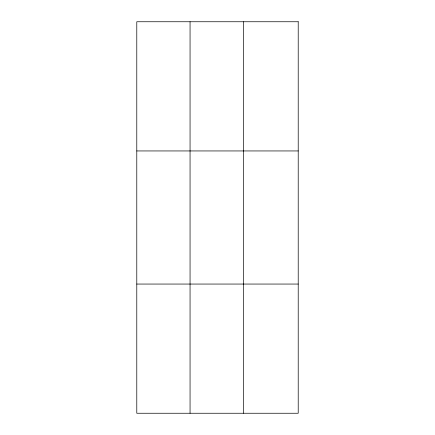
<?xml version="1.0" encoding="UTF-8"?>
<svg xmlns="http://www.w3.org/2000/svg" width="435" height="435" viewBox="0 0 435 435"><rect width="100%" height="100%" fill="white"/><g stroke="black" fill="none" stroke-linecap="round" stroke-linejoin="round"><path stroke-width="0.65" d="M190.057 413.25L190.057 21.75M243.328 413.25L243.328 21.75M136.786 150.945L298.214 150.945M136.786 284.055L298.214 284.055M298.214 21.75L298.214 413.25L136.786 413.25L136.786 21.75L298.214 21.75"/></g></svg>
